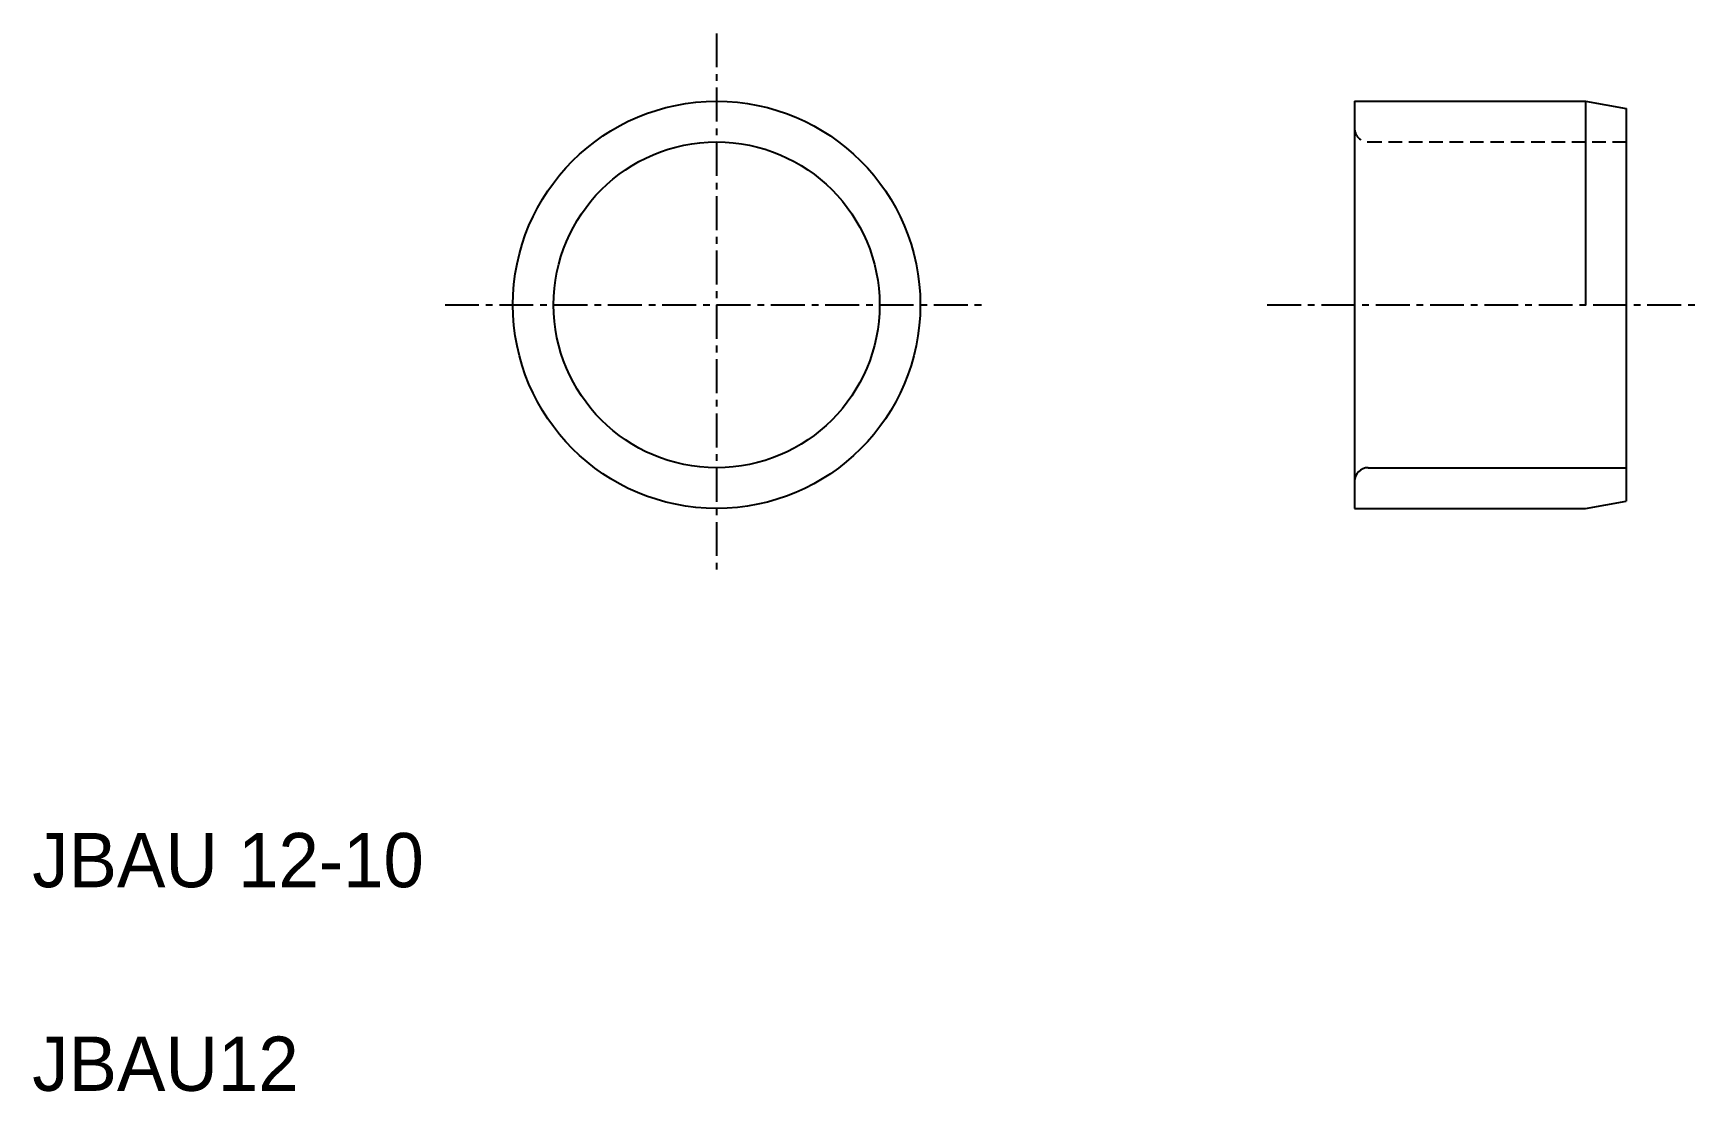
# Model space of a CAD drawing. Extents: x 49.8 to 111.2, y 79.3 to 118.3.
import ezdxf

# ---------------------------------------------------------------- set-up
doc = ezdxf.new("R2010")
doc.units = 0
doc.linetypes.add('CENTER', pattern=[2, 1.25, -0.25, 0.25, -0.25])
doc.linetypes.add('DASHED', pattern=[0.75, 0.5, -0.25])
doc.layers.get('0').update_dxf_attribs({"linetype": 'CONTINUOUS'})
doc.layers.add('CENTER', color=1, linetype='CENTER')

msp = doc.modelspace()

# ---------------------------------------------------------------- linework, layer by layer
at = {"color": 7, "linetype": 'CONTINUOUS'}
for p, q in [((98.409, 115.816), (106.909, 115.816)), ((98.409, 115.816), (98.409, 100.816)), ((106.909, 115.816), (106.909, 108.316)), ((106.909, 115.816), (108.409, 115.552)), ((108.409, 115.552), (108.409, 101.081)), ((98.409, 108.316), (98.409, 108.316)), ((98.909, 102.316), (108.409, 102.316)), ((98.409, 100.816), (106.909, 100.816)), ((106.909, 100.816), (108.409, 101.081))]:
    msp.add_line(p, q, dxfattribs=at)
at = {"color": 3, "linetype": 'DASHED'}
for p, q in [((98.909, 114.316), (108.409, 114.316)), ((98.409, 112.816), (98.409, 112.816))]:
    msp.add_line(p, q, dxfattribs=at)
at = {"color": 7, "linetype": 'CONTINUOUS'}
for radius in [7.5, 6]:
    msp.add_circle((74.92, 108.316), radius, dxfattribs=at)
at = {"color": 3, "linetype": 'DASHED'}
msp.add_arc((98.909, 114.816), 0.5, 179.99999, 270, dxfattribs=at)
at = {"color": 7, "linetype": 'CONTINUOUS'}
msp.add_arc((98.909, 101.816), 0.5, 90, 180.00001, dxfattribs=at)
at = {"layer": 'CENTER', "color": 1, "linetype": 'CENTER'}
for p, q in [((74.92, 118.316), (74.92, 98.316)), ((64.92, 108.316), (84.92, 108.316)), ((95.188, 108.316), (111.188, 108.316))]:
    msp.add_line(p, q, dxfattribs=at)

# ---------------------------------------------------------------- texts
at = {"color": 7, "linetype": 'CONTINUOUS'}
for s, p in [('JBAU 12-10', (49.721, 86.863)), ('JBAU12', (49.721, 79.363))]:
    msp.add_text(s, height=2, dxfattribs=at).set_placement(p)

doc.saveas('drawing.dxf')
